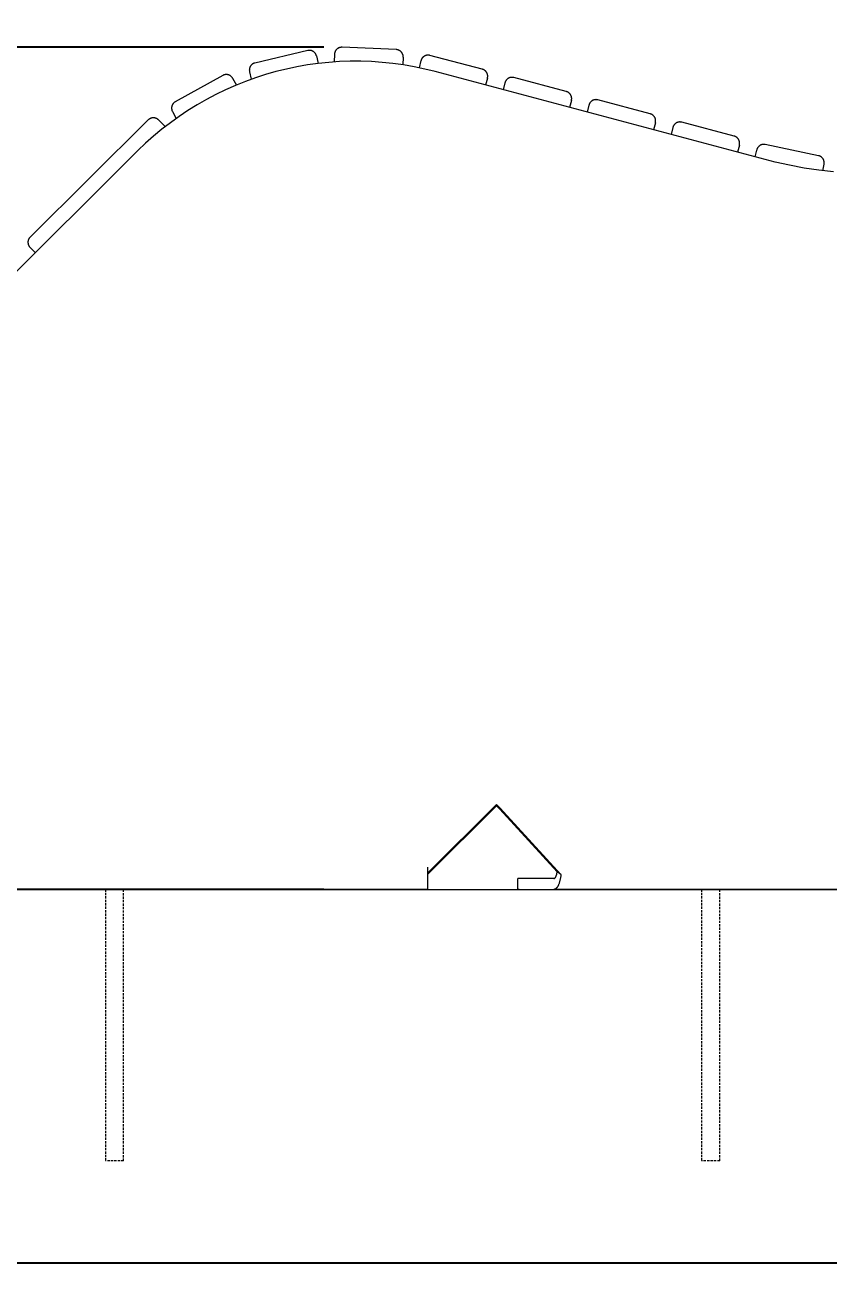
# Model space of a CAD drawing. Header units: millimetres. Extents: x 143 to 4970, y 293 to 3610.
# Drawn here: x 2020 to 2464, y 2230 to 2924 of the extents above; entities that cross this region are included whole.
import ezdxf

# ---------------------------------------------------------------- set-up
doc = ezdxf.new("R2010")
doc.units = ezdxf.units.MM
doc.linetypes.add('HIDDEN', pattern=[1.905, 1.27, -0.635])
for name, color, linetype, lineweight in [('ZANO_R', 7, 'Continuous', 0), ('ZANO_R_przerywana', 7, 'HIDDEN', 0), ('ZANO_W', 1, 'Continuous', 0)]:
    doc.layers.add(name, color=color, linetype=linetype, lineweight=lineweight)
doc.styles.get("Standard").update_dxf_attribs({"font": 'ARIALUNI.TTF'})
doc.dimstyles.new('pl i ang', dxfattribs={"dimtxt": 50, "dimasz": 50, "dimexe": 1.25, "dimexo": 0.625, "dimgap": 10, "dimtad": 1, "dimtoh": 1, "dimtxsty": 'Standard', "dimcen": 2.5, "dimclrd": 1, "dimclre": 1, "dimclrt": 1, "dimadec": 0, "dimazin": 0, "dimtfac": 1, "dimtmove": 0, "dimatfit": 3, "dimfxl": 1, "dimarcsym": 1})

# ---------------------------------------------------------------- blocks, each defined once
blk = doc.blocks.new('*D393')
at = {"layer": 'ZANO_R', "color": 1, "lineweight": -2}
for p, q in [((2184.98, 2911.68), (1731.99, 2911.68)), ((1741.99, 2871.68), (1741.99, 2486.34)), ((2184.98, 2446.34), (1731.99, 2446.34))]:
    blk.add_line(p, q, dxfattribs=at)
at = {"layer": 'ZANO_R', "color": 1}
for points in [[(1748.65, 2871.68), (1735.32, 2871.68), (1741.99, 2911.68)], [(1735.32, 2486.34), (1748.65, 2486.34), (1741.99, 2446.34)]]:
    blk.add_solid(points, dxfattribs=at)
at = {"layer": 'ZANO_R', "color": 1, "insert": (1711.55, 2679.01), "char_height": 40, "attachment_point": 5, "rotation": 90}
blk.add_mtext('465', dxfattribs=at)
blk = doc.blocks.new('*D395')
at = {"layer": 'ZANO_R', "color": 1, "lineweight": -2}
for p, q in [((1779.24, 2436.34), (1779.24, 2230)), ((3312.98, 2436.34), (3312.98, 2230)), ((1819.24, 2240), (3272.98, 2240))]:
    blk.add_line(p, q, dxfattribs=at)
at = {"layer": 'ZANO_R', "color": 1}
for points in [[(1819.24, 2246.67), (1819.24, 2233.33), (1779.24, 2240)], [(3272.98, 2233.33), (3272.98, 2246.67), (3312.98, 2240)]]:
    blk.add_solid(points, dxfattribs=at)
at = {"layer": 'ZANO_R', "color": 1, "insert": (2546.11, 2270.44), "char_height": 40, "attachment_point": 5}
blk.add_mtext('1534', dxfattribs=at)
blk = doc.blocks.new('*D403')
at = {"layer": 'ZANO_W', "color": 1, "lineweight": -2}
blk.add_line((2980.96, 2446.34), (3056.34, 2446.34), dxfattribs=at)
blk.add_arc((2515.93, 2446.34), 530.41, 4.32186, 47.50085, dxfattribs=at)
at = {"layer": 'ZANO_W', "color": 1}
for points in [[(2878.58, 2842.49), (2869.95, 2832.32), (2843.77, 2863.3)], [(3038.17, 2486.06), (3051.49, 2486.56), (3046.34, 2446.34)]]:
    blk.add_solid(points, dxfattribs=at)
at = {"layer": 'ZANO_W', "color": 1, "insert": (3020.54, 2691.49), "char_height": 40, "attachment_point": 5, "rotation": 295.91135}
blk.add_mtext('52%%d', dxfattribs=at)

msp = doc.modelspace()

# ---------------------------------------------------------------- linework, layer by layer
at = {"layer": 'ZANO_R'}
for p, q in [((2176.04, 2909.88), (2146.84, 2903)), ((2176.18, 2909.91), (2176.04, 2909.88)), ((2176.31, 2909.94), (2176.18, 2909.91)), ((2176.45, 2909.96), (2176.31, 2909.94)), ((2176.58, 2909.97), (2176.45, 2909.96)), ((2176.72, 2909.98), (2176.58, 2909.97)), ((2176.85, 2909.99), (2176.72, 2909.98)), ((2176.99, 2909.99), (2176.85, 2909.99)), ((2177.13, 2909.99), (2176.99, 2909.99)), ((2177.26, 2909.98), (2177.13, 2909.99)), ((2177.4, 2909.97), (2177.26, 2909.98)), ((2177.54, 2909.95), (2177.4, 2909.97)), ((2177.67, 2909.93), (2177.54, 2909.95)), ((2177.8, 2909.9), (2177.67, 2909.93)), ((2177.94, 2909.87), (2177.8, 2909.9)), ((2178.07, 2909.84), (2177.94, 2909.87)), ((2178.2, 2909.8), (2178.07, 2909.84)), ((2178.33, 2909.75), (2178.2, 2909.8)), ((2178.46, 2909.7), (2178.33, 2909.75)), ((2178.58, 2909.65), (2178.46, 2909.7)), ((2178.71, 2909.59), (2178.58, 2909.65)), ((2178.83, 2909.53), (2178.71, 2909.59)), ((2178.95, 2909.46), (2178.83, 2909.53)), ((2179.07, 2909.39), (2178.95, 2909.46)), ((2179.18, 2909.32), (2179.07, 2909.39)), ((2179.29, 2909.24), (2179.18, 2909.32)), ((2179.4, 2909.16), (2179.29, 2909.24)), ((2179.51, 2909.08), (2179.4, 2909.16)), ((2179.61, 2908.99), (2179.51, 2909.08)), ((2179.71, 2908.89), (2179.61, 2908.99)), ((2179.81, 2908.8), (2179.71, 2908.89)), ((2179.91, 2908.7), (2179.81, 2908.8)), ((2180, 2908.6), (2179.91, 2908.7)), ((2180.08, 2908.49), (2180, 2908.6)), ((2180.17, 2908.39), (2180.08, 2908.49)), ((2180.25, 2908.27), (2180.17, 2908.39)), ((2180.32, 2908.16), (2180.25, 2908.27)), ((2180.39, 2908.04), (2180.32, 2908.16)), ((2180.46, 2907.93), (2180.39, 2908.04)), ((2180.53, 2907.81), (2180.46, 2907.93)), ((2180.59, 2907.68), (2180.53, 2907.81)), ((2180.64, 2907.56), (2180.59, 2907.68)), ((2190.81, 2907.85), (2190.63, 2903.6)), ((2190.82, 2907.99), (2190.81, 2907.85)), ((2190.83, 2908.13), (2190.82, 2907.99)), ((2190.85, 2908.26), (2190.83, 2908.13)), ((2190.87, 2908.4), (2190.85, 2908.26)), ((2190.9, 2908.53), (2190.87, 2908.4)), ((2190.93, 2908.66), (2190.9, 2908.53)), ((2190.96, 2908.8), (2190.93, 2908.66)), ((2191, 2908.93), (2190.96, 2908.8)), ((2191.05, 2909.05), (2191, 2908.93)), ((2191.1, 2909.18), (2191.05, 2909.05)), ((2191.15, 2909.31), (2191.1, 2909.18)), ((2191.21, 2909.43), (2191.15, 2909.31)), ((2191.27, 2909.55), (2191.21, 2909.43)), ((2191.34, 2909.67), (2191.27, 2909.55)), ((2191.41, 2909.79), (2191.34, 2909.67)), ((2191.48, 2909.91), (2191.41, 2909.79)), ((2191.56, 2910.02), (2191.48, 2909.91)), ((2191.64, 2910.13), (2191.56, 2910.02)), ((2191.72, 2910.23), (2191.64, 2910.13)), ((2191.81, 2910.34), (2191.72, 2910.23)), ((2191.91, 2910.44), (2191.81, 2910.34)), ((2192, 2910.54), (2191.91, 2910.44)), ((2192.1, 2910.63), (2192, 2910.54)), ((2192.2, 2910.72), (2192.1, 2910.63)), ((2192.31, 2910.81), (2192.2, 2910.72)), ((2192.42, 2910.89), (2192.31, 2910.81)), ((2192.53, 2910.97), (2192.42, 2910.89)), ((2192.64, 2911.05), (2192.53, 2910.97)), ((2192.76, 2911.12), (2192.64, 2911.05)), ((2192.87, 2911.19), (2192.76, 2911.12)), ((2193, 2911.25), (2192.87, 2911.19)), ((2193.12, 2911.31), (2193, 2911.25)), ((2193.24, 2911.37), (2193.12, 2911.31)), ((2193.37, 2911.42), (2193.24, 2911.37)), ((2193.5, 2911.46), (2193.37, 2911.42)), ((2193.63, 2911.51), (2193.5, 2911.46)), ((2193.76, 2911.54), (2193.63, 2911.51)), ((2193.89, 2911.58), (2193.76, 2911.54)), ((2194.03, 2911.61), (2193.89, 2911.58)), ((2194.16, 2911.63), (2194.03, 2911.61)), ((2194.29, 2911.65), (2194.16, 2911.63)), ((2194.43, 2911.67), (2194.29, 2911.65)), ((2194.57, 2911.68), (2194.43, 2911.67)), ((2194.7, 2911.68), (2194.57, 2911.68)), ((2194.84, 2911.68), (2194.7, 2911.68)), ((2194.98, 2911.68), (2194.84, 2911.68)), ((2224.95, 2910.41), (2194.98, 2911.68)), ((2225.09, 2910.4), (2224.95, 2910.41)), ((2225.22, 2910.39), (2225.09, 2910.4)), ((2225.36, 2910.37), (2225.22, 2910.39)), ((2225.49, 2910.35), (2225.36, 2910.37)), ((2225.63, 2910.32), (2225.49, 2910.35)), ((2225.76, 2910.29), (2225.63, 2910.32)), ((2225.89, 2910.25), (2225.76, 2910.29)), ((2226.02, 2910.21), (2225.89, 2910.25)), ((2226.15, 2910.17), (2226.02, 2910.21)), ((2226.28, 2910.12), (2226.15, 2910.17)), ((2226.4, 2910.07), (2226.28, 2910.12)), ((2226.53, 2910.01), (2226.4, 2910.07)), ((2226.65, 2909.95), (2226.53, 2910.01)), ((2226.77, 2909.88), (2226.65, 2909.95)), ((2226.89, 2909.81), (2226.77, 2909.88)), ((2227, 2909.74), (2226.89, 2909.81)), ((2227.11, 2909.66), (2227, 2909.74)), ((2227.22, 2909.58), (2227.11, 2909.66)), ((2227.33, 2909.49), (2227.22, 2909.58)), ((2227.43, 2909.4), (2227.33, 2909.49)), ((2227.53, 2909.31), (2227.43, 2909.4)), ((2227.63, 2909.22), (2227.53, 2909.31)), ((2227.73, 2909.12), (2227.63, 2909.22)), ((2227.82, 2909.02), (2227.73, 2909.12)), ((2227.9, 2908.91), (2227.82, 2909.02)), ((2227.99, 2908.8), (2227.9, 2908.91)), ((2228.07, 2908.69), (2227.99, 2908.8)), ((2228.14, 2908.58), (2228.07, 2908.69)), ((2228.21, 2908.46), (2228.14, 2908.58)), ((2228.28, 2908.34), (2228.21, 2908.46)), ((2228.35, 2908.22), (2228.28, 2908.34)), ((2228.41, 2908.1), (2228.35, 2908.22)), ((2228.46, 2907.98), (2228.41, 2908.1)), ((2228.51, 2907.85), (2228.46, 2907.98)), ((2228.56, 2907.72), (2228.51, 2907.85)), ((2228.6, 2907.59), (2228.56, 2907.72)), ((2144.16, 2900.85), (2144.11, 2900.73)), ((2144.22, 2900.97), (2144.16, 2900.85)), ((2144.29, 2901.09), (2144.22, 2900.97)), ((2144.36, 2901.21), (2144.29, 2901.09)), ((2144.43, 2901.32), (2144.36, 2901.21)), ((2144.51, 2901.44), (2144.43, 2901.32)), ((2144.59, 2901.55), (2144.51, 2901.44)), ((2144.68, 2901.65), (2144.59, 2901.55)), ((2144.77, 2901.76), (2144.68, 2901.65)), ((2144.86, 2901.86), (2144.77, 2901.76)), ((2144.96, 2901.95), (2144.86, 2901.86)), ((2145.05, 2902.05), (2144.96, 2901.95)), ((2145.16, 2902.14), (2145.05, 2902.05)), ((2145.26, 2902.23), (2145.16, 2902.14)), ((2145.37, 2902.31), (2145.26, 2902.23)), ((2145.48, 2902.39), (2145.37, 2902.31)), ((2145.59, 2902.47), (2145.48, 2902.39)), ((2145.71, 2902.54), (2145.59, 2902.47)), ((2145.83, 2902.61), (2145.71, 2902.54)), ((2145.95, 2902.67), (2145.83, 2902.61)), ((2146.07, 2902.73), (2145.95, 2902.67)), ((2146.2, 2902.79), (2146.07, 2902.73)), ((2146.32, 2902.84), (2146.2, 2902.79)), ((2146.45, 2902.88), (2146.32, 2902.84)), ((2146.58, 2902.93), (2146.45, 2902.88)), ((2146.71, 2902.96), (2146.58, 2902.93)), ((2146.84, 2903), (2146.71, 2902.96)), ((2170.03, 2900.92), (2164.23, 2899.7)), ((2175.87, 2901.94), (2170.03, 2900.92)), ((2181.74, 2902.76), (2175.87, 2901.94)), ((2180.69, 2907.43), (2180.64, 2907.56)), ((2180.74, 2907.3), (2180.69, 2907.43)), ((2180.78, 2907.17), (2180.74, 2907.3)), ((2180.82, 2907.04), (2180.78, 2907.17)), ((2180.85, 2906.91), (2180.82, 2907.04)), ((2180.85, 2906.91), (2181.83, 2902.77)), ((2187.63, 2903.38), (2181.74, 2902.76)), ((2193.55, 2903.79), (2187.63, 2903.38)), ((2199.47, 2903.99), (2193.55, 2903.79)), ((2205.4, 2903.99), (2199.47, 2903.99)), ((2211.32, 2903.78), (2205.4, 2903.99)), ((2217.24, 2903.37), (2211.32, 2903.78)), ((2223.13, 2902.75), (2217.24, 2903.37)), ((2229, 2901.93), (2223.13, 2902.75)), ((2228.64, 2907.46), (2228.6, 2907.59)), ((2228.78, 2906.24), (2228.6, 2901.99)), ((2228.67, 2907.33), (2228.64, 2907.46)), ((2228.7, 2907.19), (2228.67, 2907.33)), ((2228.73, 2907.06), (2228.7, 2907.19)), ((2228.75, 2906.92), (2228.73, 2907.06)), ((2228.76, 2906.79), (2228.75, 2906.92)), ((2228.77, 2906.65), (2228.76, 2906.79)), ((2228.78, 2906.52), (2228.77, 2906.65)), ((2228.78, 2906.38), (2228.78, 2906.52)), ((2228.78, 2906.24), (2228.78, 2906.38)), ((2234.84, 2900.91), (2229, 2901.93)), ((2240.64, 2899.68), (2234.84, 2900.91)), ((2238.6, 2904.36), (2237.55, 2900.36)), ((2238.63, 2904.49), (2238.6, 2904.36)), ((2238.68, 2904.62), (2238.63, 2904.49)), ((2238.72, 2904.75), (2238.68, 2904.62)), ((2238.77, 2904.88), (2238.72, 2904.75)), ((2238.83, 2905), (2238.77, 2904.88)), ((2238.89, 2905.13), (2238.83, 2905)), ((2238.95, 2905.25), (2238.89, 2905.13)), ((2239.02, 2905.37), (2238.95, 2905.25)), ((2239.09, 2905.48), (2239.02, 2905.37)), ((2239.16, 2905.6), (2239.09, 2905.48)), ((2239.24, 2905.71), (2239.16, 2905.6)), ((2239.32, 2905.82), (2239.24, 2905.71)), ((2239.41, 2905.93), (2239.32, 2905.82)), ((2239.5, 2906.03), (2239.41, 2905.93)), ((2239.59, 2906.13), (2239.5, 2906.03)), ((2239.69, 2906.22), (2239.59, 2906.13)), ((2239.79, 2906.32), (2239.69, 2906.22)), ((2239.89, 2906.41), (2239.79, 2906.32)), ((2240, 2906.49), (2239.89, 2906.41)), ((2240.11, 2906.58), (2240, 2906.49)), ((2240.22, 2906.65), (2240.11, 2906.58)), ((2240.33, 2906.73), (2240.22, 2906.65)), ((2240.45, 2906.8), (2240.33, 2906.73)), ((2240.57, 2906.87), (2240.45, 2906.8)), ((2240.69, 2906.93), (2240.57, 2906.87)), ((2240.81, 2906.99), (2240.69, 2906.93)), ((2240.94, 2907.04), (2240.81, 2906.99)), ((2241.07, 2907.09), (2240.94, 2907.04)), ((2241.19, 2907.14), (2241.07, 2907.09)), ((2241.32, 2907.18), (2241.19, 2907.14)), ((2241.46, 2907.22), (2241.32, 2907.18)), ((2241.59, 2907.25), (2241.46, 2907.22)), ((2241.72, 2907.28), (2241.59, 2907.25)), ((2241.86, 2907.3), (2241.72, 2907.28)), ((2241.99, 2907.32), (2241.86, 2907.3)), ((2242.13, 2907.33), (2241.99, 2907.32)), ((2242.26, 2907.34), (2242.13, 2907.33)), ((2242.4, 2907.35), (2242.26, 2907.34)), ((2242.54, 2907.34), (2242.4, 2907.35)), ((2242.67, 2907.34), (2242.54, 2907.34)), ((2242.81, 2907.33), (2242.67, 2907.34)), ((2242.95, 2907.32), (2242.81, 2907.33)), ((2243.08, 2907.3), (2242.95, 2907.32)), ((2243.22, 2907.27), (2243.08, 2907.3)), ((2243.35, 2907.25), (2243.22, 2907.27)), ((2243.48, 2907.21), (2243.35, 2907.25)), ((2272.5, 2899.59), (2243.48, 2907.21)), ((2129.1, 2896.14), (2102.87, 2881.59)), ((2129.22, 2896.2), (2129.1, 2896.14)), ((2129.35, 2896.26), (2129.22, 2896.2)), ((2129.47, 2896.32), (2129.35, 2896.26)), ((2129.6, 2896.37), (2129.47, 2896.32)), ((2129.73, 2896.42), (2129.6, 2896.37)), ((2129.86, 2896.46), (2129.73, 2896.42)), ((2129.99, 2896.5), (2129.86, 2896.46)), ((2130.12, 2896.53), (2129.99, 2896.5)), ((2130.25, 2896.56), (2130.12, 2896.53)), ((2130.39, 2896.59), (2130.25, 2896.56)), ((2130.52, 2896.61), (2130.39, 2896.59)), ((2130.66, 2896.62), (2130.52, 2896.61)), ((2130.79, 2896.63), (2130.66, 2896.62)), ((2130.93, 2896.64), (2130.79, 2896.63)), ((2131.07, 2896.64), (2130.93, 2896.64)), ((2131.2, 2896.64), (2131.07, 2896.64)), ((2131.34, 2896.63), (2131.2, 2896.64)), ((2131.48, 2896.62), (2131.34, 2896.63)), ((2131.61, 2896.6), (2131.48, 2896.62)), ((2131.75, 2896.58), (2131.61, 2896.6)), ((2131.88, 2896.55), (2131.75, 2896.58)), ((2132.01, 2896.52), (2131.88, 2896.55)), ((2132.15, 2896.49), (2132.01, 2896.52)), ((2132.28, 2896.45), (2132.15, 2896.49)), ((2132.41, 2896.4), (2132.28, 2896.45)), ((2132.53, 2896.35), (2132.41, 2896.4)), ((2132.66, 2896.3), (2132.53, 2896.35)), ((2132.78, 2896.24), (2132.66, 2896.3)), ((2132.9, 2896.18), (2132.78, 2896.24)), ((2133.02, 2896.12), (2132.9, 2896.18)), ((2133.14, 2896.05), (2133.02, 2896.12)), ((2133.26, 2895.97), (2133.14, 2896.05)), ((2133.37, 2895.9), (2133.26, 2895.97)), ((2133.48, 2895.82), (2133.37, 2895.9)), ((2133.59, 2895.73), (2133.48, 2895.82)), ((2133.69, 2895.64), (2133.59, 2895.73)), ((2133.79, 2895.55), (2133.69, 2895.64)), ((2133.89, 2895.45), (2133.79, 2895.55)), ((2133.98, 2895.36), (2133.89, 2895.45)), ((2134.07, 2895.25), (2133.98, 2895.36)), ((2134.16, 2895.15), (2134.07, 2895.25)), ((2134.25, 2895.04), (2134.16, 2895.15)), ((2134.33, 2894.93), (2134.25, 2895.04)), ((2134.4, 2894.82), (2134.33, 2894.93)), ((2134.47, 2894.7), (2134.4, 2894.82)), ((2134.54, 2894.58), (2134.47, 2894.7)), ((2134.54, 2894.58), (2136.61, 2890.86)), ((2147.13, 2894.83), (2141.56, 2892.82)), ((2143.77, 2899.27), (2143.76, 2899.14)), ((2143.76, 2899.14), (2143.76, 2899)), ((2143.76, 2899), (2143.77, 2898.86)), ((2143.79, 2899.54), (2143.77, 2899.41)), ((2143.77, 2899.41), (2143.77, 2899.27)), ((2143.77, 2898.86), (2143.78, 2898.73)), ((2143.78, 2898.73), (2143.8, 2898.59)), ((2143.8, 2899.68), (2143.79, 2899.54)), ((2143.83, 2899.81), (2143.8, 2899.68)), ((2143.8, 2898.59), (2143.82, 2898.46)), ((2143.82, 2898.46), (2143.84, 2898.32)), ((2143.85, 2899.95), (2143.83, 2899.81)), ((2143.84, 2898.32), (2143.87, 2898.19)), ((2143.88, 2900.08), (2143.85, 2899.95)), ((2143.87, 2898.19), (2144.85, 2894.04)), ((2143.92, 2900.21), (2143.88, 2900.08)), ((2143.96, 2900.34), (2143.92, 2900.21)), ((2144, 2900.47), (2143.96, 2900.34)), ((2144.05, 2900.6), (2144, 2900.47)), ((2144.11, 2900.73), (2144.05, 2900.6)), ((2152.77, 2896.65), (2147.13, 2894.83)), ((2158.48, 2898.28), (2152.77, 2896.65)), ((2164.23, 2899.7), (2158.48, 2898.28)), ((2246.39, 2898.25), (2240.64, 2899.68)), ((2434.23, 2848.3), (2246.39, 2898.25)), ((2272.63, 2899.55), (2272.5, 2899.59)), ((2272.76, 2899.51), (2272.63, 2899.55)), ((2272.89, 2899.47), (2272.76, 2899.51)), ((2273.02, 2899.42), (2272.89, 2899.47)), ((2273.14, 2899.36), (2273.02, 2899.42)), ((2273.26, 2899.3), (2273.14, 2899.36)), ((2273.38, 2899.24), (2273.26, 2899.3)), ((2273.5, 2899.17), (2273.38, 2899.24)), ((2273.62, 2899.1), (2273.5, 2899.17)), ((2273.73, 2899.03), (2273.62, 2899.1)), ((2273.85, 2898.95), (2273.73, 2899.03)), ((2273.95, 2898.86), (2273.85, 2898.95)), ((2274.06, 2898.78), (2273.95, 2898.86)), ((2274.16, 2898.69), (2274.06, 2898.78)), ((2274.26, 2898.59), (2274.16, 2898.69)), ((2274.36, 2898.5), (2274.26, 2898.59)), ((2275.35, 2894.7), (2274.33, 2890.82)), ((2274.45, 2898.4), (2274.36, 2898.5)), ((2274.54, 2898.3), (2274.45, 2898.4)), ((2274.63, 2898.19), (2274.54, 2898.3)), ((2274.71, 2898.08), (2274.63, 2898.19)), ((2274.79, 2897.97), (2274.71, 2898.08)), ((2274.86, 2897.85), (2274.79, 2897.97)), ((2274.94, 2897.74), (2274.86, 2897.85)), ((2275, 2897.62), (2274.94, 2897.74)), ((2275.07, 2897.5), (2275, 2897.62)), ((2275.12, 2897.37), (2275.07, 2897.5)), ((2275.18, 2897.25), (2275.12, 2897.37)), ((2275.23, 2897.12), (2275.18, 2897.25)), ((2275.27, 2896.99), (2275.23, 2897.12)), ((2275.31, 2896.86), (2275.27, 2896.99)), ((2275.35, 2896.73), (2275.31, 2896.86)), ((2275.38, 2896.6), (2275.35, 2896.73)), ((2275.35, 2894.7), (2275.38, 2894.84)), ((2275.41, 2896.46), (2275.38, 2896.6)), ((2275.38, 2894.84), (2275.41, 2894.97)), ((2275.43, 2896.33), (2275.41, 2896.46)), ((2275.41, 2894.97), (2275.43, 2895.11)), ((2275.45, 2896.19), (2275.43, 2896.33)), ((2275.43, 2895.11), (2275.45, 2895.24)), ((2275.47, 2896.06), (2275.45, 2896.19)), ((2275.45, 2895.24), (2275.47, 2895.38)), ((2275.48, 2895.92), (2275.47, 2896.06)), ((2275.47, 2895.38), (2275.48, 2895.51)), ((2275.48, 2895.79), (2275.48, 2895.92)), ((2275.48, 2895.65), (2275.48, 2895.79)), ((2275.48, 2895.51), (2275.48, 2895.65)), ((2286.01, 2893.89), (2285.92, 2893.79)), ((2286.11, 2893.98), (2286.01, 2893.89)), ((2286.21, 2894.07), (2286.11, 2893.98)), ((2286.31, 2894.16), (2286.21, 2894.07)), ((2286.42, 2894.25), (2286.31, 2894.16)), ((2286.53, 2894.33), (2286.42, 2894.25)), ((2286.64, 2894.41), (2286.53, 2894.33)), ((2286.75, 2894.48), (2286.64, 2894.41)), ((2286.87, 2894.56), (2286.75, 2894.48)), ((2286.99, 2894.62), (2286.87, 2894.56)), ((2287.11, 2894.68), (2286.99, 2894.62)), ((2287.23, 2894.74), (2287.11, 2894.68)), ((2287.36, 2894.8), (2287.23, 2894.74)), ((2287.49, 2894.85), (2287.36, 2894.8)), ((2287.62, 2894.89), (2287.49, 2894.85)), ((2287.75, 2894.93), (2287.62, 2894.89)), ((2287.88, 2894.97), (2287.75, 2894.93)), ((2288.01, 2895), (2287.88, 2894.97)), ((2288.14, 2895.03), (2288.01, 2895)), ((2288.28, 2895.05), (2288.14, 2895.03)), ((2288.41, 2895.07), (2288.28, 2895.05)), ((2288.55, 2895.08), (2288.41, 2895.07)), ((2288.69, 2895.09), (2288.55, 2895.08)), ((2288.82, 2895.09), (2288.69, 2895.09)), ((2288.96, 2895.09), (2288.82, 2895.09)), ((2289.1, 2895.09), (2288.96, 2895.09)), ((2289.23, 2895.08), (2289.1, 2895.09)), ((2289.37, 2895.06), (2289.23, 2895.08)), ((2289.5, 2895.05), (2289.37, 2895.06)), ((2289.64, 2895.02), (2289.5, 2895.05)), ((2289.77, 2894.99), (2289.64, 2895.02)), ((2289.9, 2894.96), (2289.77, 2894.99)), ((2318.9, 2887.25), (2289.9, 2894.96)), ((2130.64, 2888.22), (2125.3, 2885.64)), ((2136.06, 2890.61), (2130.64, 2888.22)), ((2141.56, 2892.82), (2136.06, 2890.61)), ((2285.01, 2892.12), (2283.98, 2888.26)), ((2285.05, 2892.25), (2285.01, 2892.12)), ((2285.09, 2892.38), (2285.05, 2892.25)), ((2285.14, 2892.51), (2285.09, 2892.38)), ((2285.19, 2892.64), (2285.14, 2892.51)), ((2285.24, 2892.76), (2285.19, 2892.64)), ((2285.3, 2892.89), (2285.24, 2892.76)), ((2285.36, 2893.01), (2285.3, 2892.89)), ((2285.43, 2893.13), (2285.36, 2893.01)), ((2285.5, 2893.24), (2285.43, 2893.13)), ((2285.58, 2893.36), (2285.5, 2893.24)), ((2285.66, 2893.47), (2285.58, 2893.36)), ((2285.74, 2893.58), (2285.66, 2893.47)), ((2285.83, 2893.68), (2285.74, 2893.58)), ((2285.92, 2893.79), (2285.83, 2893.68)), ((2319.03, 2887.21), (2318.9, 2887.25)), ((2319.16, 2887.17), (2319.03, 2887.21)), ((2319.29, 2887.12), (2319.16, 2887.17)), ((2319.41, 2887.07), (2319.29, 2887.12)), ((2319.54, 2887.02), (2319.41, 2887.07)), ((2319.66, 2886.96), (2319.54, 2887.02)), ((2319.78, 2886.9), (2319.66, 2886.96)), ((2319.9, 2886.83), (2319.78, 2886.9)), ((2101.27, 2879.95), (2101.21, 2879.83)), ((2101.33, 2880.07), (2101.27, 2879.95)), ((2101.4, 2880.19), (2101.33, 2880.07)), ((2101.48, 2880.31), (2101.4, 2880.19)), ((2101.55, 2880.42), (2101.48, 2880.31)), ((2101.64, 2880.53), (2101.55, 2880.42)), ((2101.72, 2880.63), (2101.64, 2880.53)), ((2101.81, 2880.74), (2101.72, 2880.63)), ((2101.9, 2880.84), (2101.81, 2880.74)), ((2102, 2880.94), (2101.9, 2880.84)), ((2102.1, 2881.03), (2102, 2880.94)), ((2102.2, 2881.12), (2102.1, 2881.03)), ((2102.3, 2881.21), (2102.2, 2881.12)), ((2102.41, 2881.29), (2102.3, 2881.21)), ((2102.52, 2881.37), (2102.41, 2881.29)), ((2102.63, 2881.45), (2102.52, 2881.37)), ((2102.75, 2881.52), (2102.63, 2881.45)), ((2102.87, 2881.59), (2102.75, 2881.52)), ((2114.91, 2879.92), (2109.88, 2876.8)), ((2120.06, 2882.87), (2114.91, 2879.92)), ((2125.3, 2885.64), (2120.06, 2882.87)), ((2320.02, 2886.76), (2319.9, 2886.83)), ((2320.13, 2886.68), (2320.02, 2886.76)), ((2320.24, 2886.6), (2320.13, 2886.68)), ((2320.35, 2886.52), (2320.24, 2886.6)), ((2320.46, 2886.43), (2320.35, 2886.52)), ((2320.56, 2886.34), (2320.46, 2886.43)), ((2320.66, 2886.25), (2320.56, 2886.34)), ((2320.76, 2886.15), (2320.66, 2886.25)), ((2321.73, 2882.36), (2320.71, 2878.49)), ((2320.85, 2886.05), (2320.76, 2886.15)), ((2320.94, 2885.95), (2320.85, 2886.05)), ((2321.02, 2885.84), (2320.94, 2885.95)), ((2321.11, 2885.73), (2321.02, 2885.84)), ((2321.18, 2885.62), (2321.11, 2885.73)), ((2321.26, 2885.51), (2321.18, 2885.62)), ((2321.33, 2885.39), (2321.26, 2885.51)), ((2321.4, 2885.27), (2321.33, 2885.39)), ((2321.46, 2885.15), (2321.4, 2885.27)), ((2321.52, 2885.03), (2321.46, 2885.15)), ((2321.57, 2884.9), (2321.52, 2885.03)), ((2321.62, 2884.77), (2321.57, 2884.9)), ((2321.66, 2884.64), (2321.62, 2884.77)), ((2321.71, 2884.51), (2321.66, 2884.64)), ((2321.74, 2884.38), (2321.71, 2884.51)), ((2321.73, 2882.36), (2321.77, 2882.49)), ((2321.77, 2884.25), (2321.74, 2884.38)), ((2321.8, 2884.12), (2321.77, 2884.25)), ((2321.77, 2882.49), (2321.8, 2882.62)), ((2321.82, 2883.98), (2321.8, 2884.12)), ((2321.8, 2882.62), (2321.82, 2882.76)), ((2321.84, 2883.85), (2321.82, 2883.98)), ((2321.82, 2882.76), (2321.84, 2882.89)), ((2321.86, 2883.71), (2321.84, 2883.85)), ((2321.84, 2882.89), (2321.85, 2883.03)), ((2321.85, 2883.03), (2321.86, 2883.16)), ((2321.86, 2883.57), (2321.86, 2883.71)), ((2321.87, 2883.44), (2321.86, 2883.57)), ((2321.86, 2883.16), (2321.87, 2883.3)), ((2321.87, 2883.3), (2321.87, 2883.44)), ((2331.44, 2879.92), (2331.4, 2879.79)), ((2331.48, 2880.05), (2331.44, 2879.92)), ((2331.52, 2880.18), (2331.48, 2880.05)), ((2331.57, 2880.3), (2331.52, 2880.18)), ((2331.63, 2880.43), (2331.57, 2880.3)), ((2331.69, 2880.55), (2331.63, 2880.43)), ((2331.75, 2880.67), (2331.69, 2880.55)), ((2331.82, 2880.79), (2331.75, 2880.67)), ((2331.89, 2880.91), (2331.82, 2880.79)), ((2331.97, 2881.02), (2331.89, 2880.91)), ((2332.05, 2881.13), (2331.97, 2881.02)), ((2332.13, 2881.24), (2332.05, 2881.13)), ((2332.21, 2881.35), (2332.13, 2881.24)), ((2332.3, 2881.45), (2332.21, 2881.35)), ((2332.4, 2881.55), (2332.3, 2881.45)), ((2332.5, 2881.64), (2332.4, 2881.55)), ((2332.6, 2881.74), (2332.5, 2881.64)), ((2332.7, 2881.83), (2332.6, 2881.74)), ((2332.81, 2881.91), (2332.7, 2881.83)), ((2332.91, 2881.99), (2332.81, 2881.91)), ((2333.03, 2882.07), (2332.91, 2881.99)), ((2333.14, 2882.15), (2333.03, 2882.07)), ((2333.26, 2882.22), (2333.14, 2882.15)), ((2333.38, 2882.28), (2333.26, 2882.22)), ((2333.5, 2882.35), (2333.38, 2882.28)), ((2333.62, 2882.41), (2333.5, 2882.35)), ((2333.75, 2882.46), (2333.62, 2882.41)), ((2333.87, 2882.51), (2333.75, 2882.46)), ((2334, 2882.55), (2333.87, 2882.51)), ((2334.13, 2882.59), (2334, 2882.55)), ((2334.27, 2882.63), (2334.13, 2882.59)), ((2334.4, 2882.66), (2334.27, 2882.63)), ((2334.53, 2882.69), (2334.4, 2882.66)), ((2334.67, 2882.71), (2334.53, 2882.69)), ((2334.8, 2882.73), (2334.67, 2882.71)), ((2334.94, 2882.74), (2334.8, 2882.73)), ((2335.07, 2882.75), (2334.94, 2882.74)), ((2335.21, 2882.76), (2335.07, 2882.75)), ((2335.35, 2882.76), (2335.21, 2882.76)), ((2335.48, 2882.75), (2335.35, 2882.76)), ((2335.62, 2882.74), (2335.48, 2882.75)), ((2335.76, 2882.73), (2335.62, 2882.74)), ((2335.89, 2882.71), (2335.76, 2882.73)), ((2336.03, 2882.68), (2335.89, 2882.71)), ((2336.16, 2882.66), (2336.03, 2882.68)), ((2336.29, 2882.62), (2336.16, 2882.66)), ((2365.28, 2874.91), (2336.29, 2882.62)), ((2104.95, 2873.51), (2100.14, 2870.04)), ((2100.82, 2878.39), (2100.81, 2878.25)), ((2100.81, 2878.25), (2100.81, 2878.12)), ((2100.81, 2878.12), (2100.81, 2877.98)), ((2100.81, 2877.98), (2100.82, 2877.84)), ((2100.83, 2878.52), (2100.82, 2878.39)), ((2100.82, 2877.84), (2100.83, 2877.71)), ((2100.85, 2878.66), (2100.83, 2878.52)), ((2100.83, 2877.71), (2100.84, 2877.57)), ((2100.84, 2877.57), (2100.86, 2877.44)), ((2100.87, 2878.79), (2100.85, 2878.66)), ((2100.86, 2877.44), (2100.89, 2877.3)), ((2100.9, 2878.93), (2100.87, 2878.79)), ((2100.89, 2877.3), (2100.92, 2877.17)), ((2100.93, 2879.06), (2100.9, 2878.93)), ((2100.92, 2877.17), (2100.95, 2877.04)), ((2100.96, 2879.19), (2100.93, 2879.06)), ((2100.95, 2877.04), (2100.99, 2876.9)), ((2101, 2879.32), (2100.96, 2879.19)), ((2100.99, 2876.9), (2101.03, 2876.77)), ((2101.05, 2879.45), (2101, 2879.32)), ((2101.03, 2876.77), (2101.08, 2876.65)), ((2101.1, 2879.58), (2101.05, 2879.45)), ((2101.08, 2876.65), (2101.13, 2876.52)), ((2101.15, 2879.71), (2101.1, 2879.58)), ((2101.13, 2876.52), (2101.19, 2876.4)), ((2101.21, 2879.83), (2101.15, 2879.71)), ((2101.19, 2876.4), (2101.25, 2876.27)), ((2101.25, 2876.27), (2101.31, 2876.15)), ((2101.31, 2876.15), (2103.38, 2872.43)), ((2109.88, 2876.8), (2104.95, 2873.51)), ((2331.4, 2879.79), (2330.37, 2875.92)), ((2365.42, 2874.88), (2365.28, 2874.91)), ((2365.55, 2874.83), (2365.42, 2874.88)), ((2365.67, 2874.79), (2365.55, 2874.83)), ((2365.8, 2874.74), (2365.67, 2874.79)), ((2365.93, 2874.68), (2365.8, 2874.74)), ((2366.05, 2874.62), (2365.93, 2874.68)), ((2366.17, 2874.56), (2366.05, 2874.62)), ((2366.29, 2874.49), (2366.17, 2874.56)), ((2366.41, 2874.42), (2366.29, 2874.49)), ((2366.52, 2874.35), (2366.41, 2874.42)), ((2366.63, 2874.27), (2366.52, 2874.35)), ((2366.74, 2874.18), (2366.63, 2874.27)), ((2366.84, 2874.1), (2366.74, 2874.18)), ((2366.95, 2874.01), (2366.84, 2874.1)), ((2367.05, 2873.91), (2366.95, 2874.01)), ((2367.14, 2873.82), (2367.05, 2873.91)), ((2367.24, 2873.72), (2367.14, 2873.82)), ((2367.33, 2873.61), (2367.24, 2873.72)), ((2367.41, 2873.51), (2367.33, 2873.61)), ((2367.49, 2873.4), (2367.41, 2873.51)), ((2367.57, 2873.29), (2367.49, 2873.4)), ((2367.65, 2873.17), (2367.57, 2873.29)), ((2367.72, 2873.05), (2367.65, 2873.17)), ((2367.78, 2872.93), (2367.72, 2873.05)), ((2087.93, 2871.56), (2022.63, 2806.75)), ((2088.03, 2871.65), (2087.93, 2871.56)), ((2088.13, 2871.74), (2088.03, 2871.65)), ((2088.23, 2871.83), (2088.13, 2871.74)), ((2088.34, 2871.91), (2088.23, 2871.83)), ((2088.45, 2871.99), (2088.34, 2871.91)), ((2088.57, 2872.07), (2088.45, 2871.99)), ((2088.68, 2872.14), (2088.57, 2872.07)), ((2088.8, 2872.21), (2088.68, 2872.14)), ((2088.92, 2872.27), (2088.8, 2872.21)), ((2089.04, 2872.33), (2088.92, 2872.27)), ((2089.17, 2872.39), (2089.04, 2872.33)), ((2089.29, 2872.44), (2089.17, 2872.39)), ((2089.42, 2872.49), (2089.29, 2872.44)), ((2089.55, 2872.53), (2089.42, 2872.49)), ((2089.68, 2872.57), (2089.55, 2872.53)), ((2089.81, 2872.61), (2089.68, 2872.57)), ((2089.95, 2872.64), (2089.81, 2872.61)), ((2090.08, 2872.66), (2089.95, 2872.64)), ((2090.22, 2872.68), (2090.08, 2872.66)), ((2090.35, 2872.7), (2090.22, 2872.68)), ((2090.49, 2872.71), (2090.35, 2872.7)), ((2090.62, 2872.71), (2090.49, 2872.71)), ((2090.76, 2872.72), (2090.62, 2872.71)), ((2090.9, 2872.71), (2090.76, 2872.72)), ((2095.45, 2866.41), (2090.89, 2862.62)), ((2091.03, 2872.71), (2090.9, 2872.71)), ((2091.17, 2872.69), (2091.03, 2872.71)), ((2091.31, 2872.68), (2091.17, 2872.69)), ((2091.44, 2872.66), (2091.31, 2872.68)), ((2091.57, 2872.63), (2091.44, 2872.66)), ((2091.71, 2872.6), (2091.57, 2872.63)), ((2091.84, 2872.56), (2091.71, 2872.6)), ((2091.97, 2872.52), (2091.84, 2872.56)), ((2092.1, 2872.48), (2091.97, 2872.52)), ((2092.23, 2872.43), (2092.1, 2872.48)), ((2092.35, 2872.38), (2092.23, 2872.43)), ((2092.48, 2872.32), (2092.35, 2872.38)), ((2092.6, 2872.26), (2092.48, 2872.32)), ((2092.72, 2872.2), (2092.6, 2872.26)), ((2092.84, 2872.13), (2092.72, 2872.2)), ((2092.95, 2872.05), (2092.84, 2872.13)), ((2093.07, 2871.98), (2092.95, 2872.05)), ((2093.18, 2871.89), (2093.07, 2871.98)), ((2093.28, 2871.81), (2093.18, 2871.89)), ((2093.39, 2871.72), (2093.28, 2871.81)), ((2093.49, 2871.63), (2093.39, 2871.72)), ((2093.59, 2871.53), (2093.49, 2871.63)), ((2097.24, 2867.85), (2093.59, 2871.53)), ((2100.14, 2870.04), (2095.45, 2866.41)), ((2368.12, 2870.02), (2367.09, 2866.15)), ((2367.85, 2872.81), (2367.78, 2872.93)), ((2367.9, 2872.69), (2367.85, 2872.81)), ((2367.96, 2872.56), (2367.9, 2872.69)), ((2368.01, 2872.44), (2367.96, 2872.56)), ((2368.05, 2872.31), (2368.01, 2872.44)), ((2368.09, 2872.18), (2368.05, 2872.31)), ((2368.13, 2872.05), (2368.09, 2872.18)), ((2368.12, 2870.02), (2368.15, 2870.15)), ((2368.16, 2871.91), (2368.13, 2872.05)), ((2368.15, 2870.15), (2368.18, 2870.29)), ((2368.19, 2871.78), (2368.16, 2871.91)), ((2368.18, 2870.29), (2368.21, 2870.42)), ((2368.21, 2871.64), (2368.19, 2871.78)), ((2368.23, 2871.51), (2368.21, 2871.64)), ((2368.21, 2870.42), (2368.23, 2870.56)), ((2368.24, 2871.37), (2368.23, 2871.51)), ((2368.23, 2870.56), (2368.24, 2870.69)), ((2368.25, 2871.24), (2368.24, 2871.37)), ((2368.24, 2870.69), (2368.25, 2870.83)), ((2368.26, 2871.1), (2368.25, 2871.24)), ((2368.25, 2870.83), (2368.26, 2870.96)), ((2368.26, 2870.96), (2368.26, 2871.1)), ((2377.79, 2867.45), (2376.76, 2863.58)), ((2377.82, 2867.58), (2377.79, 2867.45)), ((2377.87, 2867.71), (2377.82, 2867.58)), ((2377.91, 2867.84), (2377.87, 2867.71)), ((2377.96, 2867.97), (2377.91, 2867.84)), ((2378.02, 2868.09), (2377.96, 2867.97)), ((2378.08, 2868.21), (2378.02, 2868.09)), ((2378.14, 2868.34), (2378.08, 2868.21)), ((2378.21, 2868.45), (2378.14, 2868.34)), ((2378.28, 2868.57), (2378.21, 2868.45)), ((2378.35, 2868.68), (2378.28, 2868.57)), ((2378.43, 2868.8), (2378.35, 2868.68)), ((2378.52, 2868.9), (2378.43, 2868.8)), ((2378.6, 2869.01), (2378.52, 2868.9)), ((2378.69, 2869.11), (2378.6, 2869.01)), ((2378.79, 2869.21), (2378.69, 2869.11)), ((2378.88, 2869.31), (2378.79, 2869.21)), ((2378.98, 2869.4), (2378.88, 2869.31)), ((2379.09, 2869.49), (2378.98, 2869.4)), ((2379.19, 2869.58), (2379.09, 2869.49)), ((2379.3, 2869.66), (2379.19, 2869.58)), ((2379.41, 2869.74), (2379.3, 2869.66)), ((2379.53, 2869.81), (2379.41, 2869.74)), ((2379.65, 2869.88), (2379.53, 2869.81)), ((2379.76, 2869.95), (2379.65, 2869.88)), ((2379.89, 2870.01), (2379.76, 2869.95)), ((2380.01, 2870.07), (2379.89, 2870.01)), ((2380.13, 2870.12), (2380.01, 2870.07)), ((2380.26, 2870.17), (2380.13, 2870.12)), ((2380.39, 2870.22), (2380.26, 2870.17)), ((2380.52, 2870.26), (2380.39, 2870.22)), ((2380.65, 2870.29), (2380.52, 2870.26)), ((2380.79, 2870.33), (2380.65, 2870.29)), ((2380.92, 2870.35), (2380.79, 2870.33)), ((2381.05, 2870.38), (2380.92, 2870.35)), ((2381.19, 2870.39), (2381.05, 2870.38)), ((2381.33, 2870.41), (2381.19, 2870.39)), ((2381.46, 2870.42), (2381.33, 2870.41)), ((2381.6, 2870.42), (2381.46, 2870.42)), ((2381.74, 2870.42), (2381.6, 2870.42)), ((2381.87, 2870.41), (2381.74, 2870.42)), ((2382.01, 2870.41), (2381.87, 2870.41)), ((2382.14, 2870.39), (2382.01, 2870.41)), ((2382.28, 2870.37), (2382.14, 2870.39)), ((2382.41, 2870.35), (2382.28, 2870.37)), ((2382.55, 2870.32), (2382.41, 2870.35)), ((2382.68, 2870.29), (2382.55, 2870.32)), ((2411.67, 2862.58), (2382.68, 2870.29)), ((2090.89, 2862.62), (2086.47, 2858.68)), ((2411.8, 2862.54), (2411.67, 2862.58)), ((2411.93, 2862.5), (2411.8, 2862.54)), ((2412.06, 2862.45), (2411.93, 2862.5)), ((2412.19, 2862.4), (2412.06, 2862.45)), ((2412.31, 2862.35), (2412.19, 2862.4)), ((2412.44, 2862.29), (2412.31, 2862.35)), ((2412.56, 2862.22), (2412.44, 2862.29)), ((2412.68, 2862.16), (2412.56, 2862.22)), ((2412.79, 2862.08), (2412.68, 2862.16)), ((2412.91, 2862.01), (2412.79, 2862.08)), ((2413.02, 2861.93), (2412.91, 2862.01)), ((2413.13, 2861.85), (2413.02, 2861.93)), ((2413.23, 2861.76), (2413.13, 2861.85)), ((2413.33, 2861.67), (2413.23, 2861.76)), ((2413.43, 2861.58), (2413.33, 2861.67)), ((2413.53, 2861.48), (2413.43, 2861.58)), ((2413.62, 2861.38), (2413.53, 2861.48)), ((2413.71, 2861.28), (2413.62, 2861.38)), ((2413.8, 2861.17), (2413.71, 2861.28)), ((2413.88, 2861.06), (2413.8, 2861.17)), ((2413.96, 2860.95), (2413.88, 2861.06)), ((2414.03, 2860.83), (2413.96, 2860.95)), ((2414.1, 2860.72), (2414.03, 2860.83)), ((2414.17, 2860.6), (2414.1, 2860.72)), ((2414.23, 2860.48), (2414.17, 2860.6)), ((2414.29, 2860.35), (2414.23, 2860.48)), ((2414.35, 2860.23), (2414.29, 2860.35)), ((2414.39, 2860.1), (2414.35, 2860.23)), ((2414.44, 2859.97), (2414.39, 2860.1)), ((2414.48, 2859.84), (2414.44, 2859.97)), ((2414.52, 2859.71), (2414.48, 2859.84)), ((2414.55, 2859.58), (2414.52, 2859.71)), ((2414.58, 2859.44), (2414.55, 2859.58)), ((2414.6, 2859.31), (2414.58, 2859.44)), ((2414.62, 2859.17), (2414.6, 2859.31)), ((2414.63, 2859.04), (2414.62, 2859.17)), ((2082.19, 2854.58), (1789.49, 2564.07)), ((2086.47, 2858.68), (2082.19, 2854.58)), ((2414.51, 2857.68), (2413.48, 2853.82)), ((2414.51, 2857.68), (2414.54, 2857.81)), ((2414.54, 2857.81), (2414.57, 2857.95)), ((2414.57, 2857.95), (2414.59, 2858.08)), ((2414.59, 2858.08), (2414.61, 2858.22)), ((2414.61, 2858.22), (2414.63, 2858.35)), ((2414.64, 2858.9), (2414.63, 2859.04)), ((2414.63, 2858.35), (2414.64, 2858.49)), ((2414.64, 2858.76), (2414.64, 2858.9)), ((2414.64, 2858.63), (2414.64, 2858.76)), ((2414.64, 2858.49), (2414.64, 2858.63)), ((2423.33, 2851.2), (2424.1, 2854.86)), ((2424.13, 2854.99), (2424.1, 2854.86)), ((2424.17, 2855.13), (2424.13, 2854.99)), ((2424.21, 2855.26), (2424.17, 2855.13)), ((2424.25, 2855.39), (2424.21, 2855.26)), ((2424.3, 2855.51), (2424.25, 2855.39)), ((2424.35, 2855.64), (2424.3, 2855.51)), ((2424.41, 2855.76), (2424.35, 2855.64)), ((2424.47, 2855.89), (2424.41, 2855.76)), ((2424.53, 2856.01), (2424.47, 2855.89)), ((2424.6, 2856.12), (2424.53, 2856.01)), ((2424.68, 2856.24), (2424.6, 2856.12)), ((2424.75, 2856.35), (2424.68, 2856.24)), ((2424.84, 2856.46), (2424.75, 2856.35)), ((2424.92, 2856.57), (2424.84, 2856.46)), ((2425.01, 2856.67), (2424.92, 2856.57)), ((2425.1, 2856.78), (2425.01, 2856.67)), ((2425.19, 2856.87), (2425.1, 2856.78)), ((2425.29, 2856.97), (2425.19, 2856.87)), ((2425.39, 2857.06), (2425.29, 2856.97)), ((2425.5, 2857.15), (2425.39, 2857.06)), ((2425.61, 2857.23), (2425.5, 2857.15)), ((2425.72, 2857.31), (2425.61, 2857.23)), ((2425.83, 2857.39), (2425.72, 2857.31)), ((2425.95, 2857.46), (2425.83, 2857.39)), ((2426.06, 2857.53), (2425.95, 2857.46)), ((2426.18, 2857.59), (2426.06, 2857.53)), ((2426.31, 2857.66), (2426.18, 2857.59)), ((2426.43, 2857.71), (2426.31, 2857.66)), ((2426.56, 2857.76), (2426.43, 2857.71)), ((2426.69, 2857.81), (2426.56, 2857.76)), ((2426.81, 2857.85), (2426.69, 2857.81)), ((2426.95, 2857.89), (2426.81, 2857.85)), ((2427.08, 2857.93), (2426.95, 2857.89)), ((2427.21, 2857.96), (2427.08, 2857.93)), ((2427.35, 2857.98), (2427.21, 2857.96)), ((2427.48, 2858), (2427.35, 2857.98)), ((2427.62, 2858.02), (2427.48, 2858)), ((2427.75, 2858.03), (2427.62, 2858.02)), ((2427.89, 2858.04), (2427.75, 2858.03)), ((2428.03, 2858.04), (2427.89, 2858.04)), ((2428.16, 2858.04), (2428.03, 2858.04)), ((2428.3, 2858.03), (2428.16, 2858.04)), ((2428.43, 2858.02), (2428.3, 2858.03)), ((2428.57, 2858), (2428.43, 2858.02)), ((2428.7, 2857.98), (2428.57, 2858)), ((2428.84, 2857.95), (2428.7, 2857.98)), ((2458.2, 2851.8), (2428.84, 2857.95)), ((2442.24, 2846.51), (2434.23, 2848.3)), ((2450.3, 2844.99), (2442.24, 2846.51)), ((2458.33, 2851.77), (2458.2, 2851.8)), ((2458.47, 2851.73), (2458.33, 2851.77)), ((2458.6, 2851.69), (2458.47, 2851.73)), ((2458.73, 2851.65), (2458.6, 2851.69)), ((2458.85, 2851.6), (2458.73, 2851.65)), ((2458.98, 2851.55), (2458.85, 2851.6)), ((2459.1, 2851.49), (2458.98, 2851.55)), ((2459.23, 2851.43), (2459.1, 2851.49)), ((2459.35, 2851.36), (2459.23, 2851.43)), ((2459.46, 2851.3), (2459.35, 2851.36)), ((2459.58, 2851.22), (2459.46, 2851.3)), ((2459.69, 2851.15), (2459.58, 2851.22)), ((2459.8, 2851.06), (2459.69, 2851.15)), ((2459.91, 2850.98), (2459.8, 2851.06)), ((2460.01, 2850.89), (2459.91, 2850.98)), ((2460.11, 2850.8), (2460.01, 2850.89)), ((2460.21, 2850.7), (2460.11, 2850.8)), ((2460.31, 2850.61), (2460.21, 2850.7)), ((2460.4, 2850.5), (2460.31, 2850.61)), ((2460.49, 2850.4), (2460.4, 2850.5)), ((2460.57, 2850.29), (2460.49, 2850.4)), ((2460.54, 2843.49), (2461.29, 2847.06)), ((2460.65, 2850.18), (2460.57, 2850.29)), ((2460.73, 2850.07), (2460.65, 2850.18)), ((2460.8, 2849.95), (2460.73, 2850.07)), ((2460.87, 2849.84), (2460.8, 2849.95)), ((2460.93, 2849.72), (2460.87, 2849.84)), ((2460.99, 2849.59), (2460.93, 2849.72)), ((2461.05, 2849.47), (2460.99, 2849.59)), ((2461.1, 2849.34), (2461.05, 2849.47)), ((2461.15, 2849.21), (2461.1, 2849.34)), ((2461.19, 2849.08), (2461.15, 2849.21)), ((2461.23, 2848.95), (2461.19, 2849.08)), ((2461.27, 2848.82), (2461.23, 2848.95)), ((2461.3, 2848.69), (2461.27, 2848.82)), ((2461.29, 2847.06), (2461.32, 2847.19)), ((2461.32, 2848.55), (2461.3, 2848.69)), ((2461.34, 2848.42), (2461.32, 2848.55)), ((2461.32, 2847.19), (2461.34, 2847.33)), ((2461.36, 2848.28), (2461.34, 2848.42)), ((2461.34, 2847.33), (2461.36, 2847.47)), ((2461.37, 2848.15), (2461.36, 2848.28)), ((2461.36, 2847.47), (2461.37, 2847.6)), ((2461.38, 2848.01), (2461.37, 2848.15)), ((2461.37, 2847.6), (2461.38, 2847.74)), ((2461.38, 2847.87), (2461.38, 2848.01)), ((2461.38, 2847.74), (2461.38, 2847.87)), ((2458.41, 2843.76), (2450.3, 2844.99)), ((2466.55, 2842.8), (2458.41, 2843.76)), ((2021.46, 2804.19), (2021.45, 2804.06)), ((2021.45, 2804.06), (2021.45, 2803.92)), ((2021.45, 2803.92), (2021.45, 2803.78)), ((2021.45, 2803.78), (2021.46, 2803.65)), ((2021.47, 2804.33), (2021.46, 2804.19)), ((2021.46, 2803.65), (2021.47, 2803.51)), ((2021.49, 2804.47), (2021.47, 2804.33)), ((2021.51, 2804.6), (2021.49, 2804.47)), ((2021.54, 2804.73), (2021.51, 2804.6)), ((2021.57, 2804.87), (2021.54, 2804.73)), ((2021.6, 2805), (2021.57, 2804.87)), ((2021.64, 2805.13), (2021.6, 2805)), ((2021.69, 2805.26), (2021.64, 2805.13)), ((2021.73, 2805.39), (2021.69, 2805.26)), ((2021.79, 2805.51), (2021.73, 2805.39)), ((2021.84, 2805.64), (2021.79, 2805.51)), ((2021.91, 2805.76), (2021.84, 2805.64)), ((2021.97, 2805.88), (2021.91, 2805.76)), ((2022.04, 2806), (2021.97, 2805.88)), ((2022.11, 2806.11), (2022.04, 2806)), ((2022.19, 2806.23), (2022.11, 2806.11)), ((2022.27, 2806.34), (2022.19, 2806.23)), ((2022.36, 2806.44), (2022.27, 2806.34)), ((2022.44, 2806.55), (2022.36, 2806.44)), ((2022.54, 2806.65), (2022.44, 2806.55)), ((2022.63, 2806.75), (2022.54, 2806.65)), ((2021.47, 2803.51), (2021.49, 2803.38)), ((2021.49, 2803.38), (2021.51, 2803.24)), ((2021.51, 2803.24), (2021.53, 2803.11)), ((2021.53, 2803.11), (2021.56, 2802.97)), ((2021.56, 2802.97), (2021.59, 2802.84)), ((2021.59, 2802.84), (2021.63, 2802.71)), ((2021.63, 2802.71), (2021.68, 2802.58)), ((2021.68, 2802.58), (2021.72, 2802.45)), ((2021.72, 2802.45), (2021.77, 2802.33)), ((2021.77, 2802.33), (2021.83, 2802.2)), ((2021.83, 2802.2), (2021.89, 2802.08)), ((2021.89, 2802.08), (2021.96, 2801.96)), ((2021.96, 2801.96), (2022.02, 2801.84)), ((2022.02, 2801.84), (2022.1, 2801.72)), ((2022.1, 2801.72), (2022.17, 2801.61)), ((2022.17, 2801.61), (2022.25, 2801.5)), ((2022.25, 2801.5), (2022.34, 2801.39)), ((2022.34, 2801.39), (2022.43, 2801.29)), ((2022.43, 2801.29), (2022.52, 2801.19)), ((2022.52, 2801.19), (2022.61, 2801.09)), ((2022.61, 2801.09), (2025.43, 2798.25)), ((2242.23, 2455.37), (2280.38, 2493.24)), ((2242.23, 2454.64), (2280.38, 2492.51)), ((2280.38, 2493.24), (2282.35, 2491.25)), ((2280.38, 2492.51), (2280.38, 2493.24)), ((2281.28, 2491.6), (2280.38, 2492.51)), ((2282.15, 2490.67), (2281.28, 2491.6)), ((2313.8, 2456.11), (2282.15, 2490.67)), ((2282.35, 2491.25), (2284.27, 2489.2)), ((2284.27, 2489.2), (2315.92, 2454.64)), ((2242.23, 2458.68), (2242.23, 2455.37)), ((2242.23, 2455.37), (2242.23, 2455.31)), ((2242.23, 2455.31), (2242.23, 2446.34)), ((2292.18, 2446.34), (2292.18, 2452.34)), ((2292.19, 2452.34), (2292.18, 2452.34)), ((2292.18, 2452.34), (2292.18, 2452.34)), ((2292.18, 2452.34), (2292.18, 2452.34)), ((2292.18, 2452.34), (2292.18, 2452.34)), ((2292.18, 2452.34), (2292.18, 2452.34)), ((2292.18, 2452.34), (2292.18, 2452.34)), ((2292.23, 2452.34), (2292.19, 2452.34)), ((2292.36, 2452.34), (2292.23, 2452.34)), ((2292.87, 2452.34), (2292.36, 2452.34)), ((2312.03, 2452.34), (2292.87, 2452.34)), ((2312.03, 2452.34), (2312.05, 2452.34)), ((2312.05, 2452.34), (2312.07, 2452.34)), ((2312.07, 2452.34), (2312.08, 2452.34)), ((2312.08, 2452.34), (2312.1, 2452.34)), ((2312.1, 2452.34), (2312.12, 2452.35)), ((2312.12, 2452.35), (2312.14, 2452.35)), ((2312.14, 2452.35), (2312.16, 2452.35)), ((2312.16, 2452.35), (2312.17, 2452.36)), ((2312.17, 2452.36), (2312.19, 2452.36)), ((2312.19, 2452.36), (2312.21, 2452.36)), ((2312.21, 2452.36), (2312.23, 2452.37)), ((2312.23, 2452.37), (2312.24, 2452.37)), ((2312.24, 2452.37), (2312.26, 2452.38)), ((2312.26, 2452.38), (2312.28, 2452.39)), ((2312.28, 2452.39), (2312.3, 2452.39)), ((2312.3, 2452.39), (2312.32, 2452.4)), ((2312.32, 2452.4), (2312.34, 2452.41)), ((2312.34, 2452.41), (2312.35, 2452.42)), ((2312.35, 2452.42), (2312.37, 2452.43)), ((2312.37, 2452.43), (2312.39, 2452.44)), ((2312.39, 2452.44), (2312.41, 2452.45)), ((2312.41, 2452.45), (2312.43, 2452.46)), ((2312.43, 2452.46), (2312.44, 2452.47)), ((2312.44, 2452.47), (2312.46, 2452.48)), ((2312.46, 2452.48), (2312.48, 2452.49)), ((2312.48, 2452.49), (2312.5, 2452.51)), ((2312.5, 2452.51), (2312.52, 2452.52)), ((2312.52, 2452.52), (2312.53, 2452.54)), ((2312.53, 2452.54), (2312.55, 2452.55)), ((2312.55, 2452.55), (2312.57, 2452.56)), ((2312.57, 2452.56), (2312.59, 2452.58)), ((2312.59, 2452.58), (2312.61, 2452.6)), ((2312.61, 2452.6), (2312.64, 2452.63)), ((2312.64, 2452.63), (2312.68, 2452.67)), ((2312.68, 2452.67), (2312.71, 2452.71)), ((2312.71, 2452.71), (2312.75, 2452.75)), ((2312.75, 2452.75), (2312.79, 2452.79)), ((2312.79, 2452.79), (2312.82, 2452.83)), ((2312.82, 2452.83), (2312.86, 2452.88)), ((2312.86, 2452.88), (2312.89, 2452.93)), ((2312.89, 2452.93), (2312.92, 2452.98)), ((2312.92, 2452.98), (2312.96, 2453.03)), ((2312.96, 2453.03), (2312.99, 2453.09)), ((2312.99, 2453.09), (2313.02, 2453.15)), ((2313.02, 2453.15), (2313.06, 2453.21)), ((2313.06, 2453.21), (2313.09, 2453.27)), ((2313.09, 2453.27), (2313.12, 2453.33)), ((2313.12, 2453.33), (2313.15, 2453.4)), ((2313.15, 2453.4), (2313.21, 2453.53)), ((2313.21, 2453.53), (2313.27, 2453.67)), ((2313.27, 2453.67), (2313.33, 2453.82)), ((2313.33, 2453.82), (2313.38, 2453.98)), ((2313.38, 2453.98), (2313.43, 2454.14)), ((2313.43, 2454.14), (2313.48, 2454.3)), ((2313.48, 2454.3), (2313.52, 2454.47)), ((2313.52, 2454.47), (2313.57, 2454.65)), ((2313.57, 2454.65), (2313.61, 2454.82)), ((2313.61, 2454.82), (2313.64, 2455)), ((2313.64, 2455), (2313.68, 2455.18)), ((2313.68, 2455.18), (2313.71, 2455.37)), ((2313.71, 2455.37), (2313.76, 2455.74)), ((2313.76, 2455.74), (2313.8, 2456.11)), ((2315.92, 2454.64), (2313.8, 2456.11)), ((2315, 2449.94), (2314.88, 2449.6)), ((2315.11, 2450.29), (2315, 2449.94)), ((2315.22, 2450.65), (2315.11, 2450.29)), ((2315.32, 2451.03), (2315.22, 2450.65)), ((2315.41, 2451.41), (2315.32, 2451.03)), ((2315.5, 2451.8), (2315.41, 2451.41)), ((2315.58, 2452.2), (2315.5, 2451.8)), ((2315.65, 2452.6), (2315.58, 2452.2)), ((2315.72, 2453), (2315.65, 2452.6)), ((2315.83, 2453.82), (2315.72, 2453)), ((2315.92, 2454.64), (2315.83, 2453.82)), ((2242.23, 2446.34), (1779.24, 2446.34)), ((2292.19, 2446.34), (2292.18, 2446.34)), ((2292.18, 2446.34), (2292.18, 2446.34)), ((2292.18, 2446.34), (2292.18, 2446.34)), ((2292.18, 2446.34), (2292.18, 2446.34)), ((2292.18, 2446.34), (2292.18, 2446.34)), ((2292.18, 2446.34), (2292.18, 2446.34)), ((2292.23, 2446.34), (2292.19, 2446.34)), ((2292.36, 2446.34), (2292.23, 2446.34)), ((2292.87, 2446.34), (2292.36, 2446.34)), ((2292.87, 2446.34), (2312.03, 2446.34)), ((2312.07, 2446.34), (2312.03, 2446.34)), ((2518.57, 2446.34), (2312.03, 2446.34)), ((2312.11, 2446.34), (2312.07, 2446.34)), ((2312.15, 2446.35), (2312.11, 2446.34)), ((2312.19, 2446.35), (2312.15, 2446.35)), ((2312.23, 2446.35), (2312.19, 2446.35)), ((2312.26, 2446.36), (2312.23, 2446.35)), ((2312.3, 2446.37), (2312.26, 2446.36)), ((2312.34, 2446.37), (2312.3, 2446.37)), ((2312.38, 2446.38), (2312.34, 2446.37)), ((2312.42, 2446.39), (2312.38, 2446.38)), ((2312.46, 2446.4), (2312.42, 2446.39)), ((2312.5, 2446.42), (2312.46, 2446.4)), ((2312.54, 2446.43), (2312.5, 2446.42)), ((2312.58, 2446.44), (2312.54, 2446.43)), ((2312.62, 2446.46), (2312.58, 2446.44)), ((2312.66, 2446.48), (2312.62, 2446.46)), ((2312.7, 2446.49), (2312.66, 2446.48)), ((2312.74, 2446.51), (2312.7, 2446.49)), ((2312.78, 2446.53), (2312.74, 2446.51)), ((2312.82, 2446.56), (2312.78, 2446.53)), ((2312.86, 2446.58), (2312.82, 2446.56)), ((2312.9, 2446.6), (2312.86, 2446.58)), ((2312.94, 2446.63), (2312.9, 2446.6)), ((2312.98, 2446.65), (2312.94, 2446.63)), ((2313.02, 2446.68), (2312.98, 2446.65)), ((2313.06, 2446.71), (2313.02, 2446.68)), ((2313.1, 2446.74), (2313.06, 2446.71)), ((2313.14, 2446.77), (2313.1, 2446.74)), ((2313.18, 2446.8), (2313.14, 2446.77)), ((2313.22, 2446.83), (2313.18, 2446.8)), ((2313.26, 2446.87), (2313.22, 2446.83)), ((2313.3, 2446.9), (2313.26, 2446.87)), ((2313.38, 2446.98), (2313.3, 2446.9)), ((2313.46, 2447.06), (2313.38, 2446.98)), ((2313.54, 2447.14), (2313.46, 2447.06)), ((2313.61, 2447.23), (2313.54, 2447.14)), ((2313.69, 2447.33), (2313.61, 2447.23)), ((2313.77, 2447.42), (2313.69, 2447.33)), ((2313.84, 2447.53), (2313.77, 2447.42)), ((2313.92, 2447.64), (2313.84, 2447.53)), ((2313.99, 2447.75), (2313.92, 2447.64)), ((2314.07, 2447.87), (2313.99, 2447.75)), ((2314.14, 2447.99), (2314.07, 2447.87)), ((2314.22, 2448.11), (2314.14, 2447.99)), ((2314.29, 2448.24), (2314.22, 2448.11)), ((2314.36, 2448.38), (2314.29, 2448.24)), ((2314.43, 2448.52), (2314.36, 2448.38)), ((2314.5, 2448.66), (2314.43, 2448.52)), ((2314.63, 2448.96), (2314.5, 2448.66)), ((2314.76, 2449.27), (2314.63, 2448.96)), ((2314.88, 2449.6), (2314.76, 2449.27))]:
    msp.add_line(p, q, dxfattribs=at)
msp.add_lwpolyline([(1608.89, 2446.34), (2970.96, 2446.34)], dxfattribs=at)
at = {"layer": 'ZANO_R_przerywana'}
for p, q in [((2064.24, 2446.34), (2064.24, 2296.34)), ((2074.24, 2296.34), (2074.24, 2446.34)), ((2393.66, 2446.34), (2393.66, 2296.34)), ((2403.66, 2296.34), (2403.66, 2446.34)), ((2074.24, 2296.34), (2064.24, 2296.34)), ((2403.66, 2296.34), (2393.66, 2296.34))]:
    msp.add_line(p, q, dxfattribs=at)
for points in [[(2064.24, 2446.34), (2074.24, 2446.34)], [(2393.66, 2446.34), (2403.66, 2446.34)]]:
    msp.add_lwpolyline(points, dxfattribs=at)

# ---------------------------------------------------------------- dimensions: what is measured, and where the dimension line sits
at = {"layer": 'ZANO_R'}
dim = msp.add_aligned_dim(p1=(2194.98, 2911.68), p2=(2194.98, 2446.34), distance=-452.99, dimstyle='pl i ang', override={"dimtxt": 40, "dimasz": 40, "dimexe": 10, "dimexo": 10, "dimtoh": 0, "dimdec": 0, "dimtdec": 0, "dimtmove": 1}, dxfattribs=at)
dim.commit()
dim.dimension.update_dxf_attribs({"geometry": '*D393', "text_midpoint": (1711.55, 2679.01)})
dim = msp.add_linear_dim(base=(3312.98, 2240), p1=(1779.24, 2446.34), p2=(3312.98, 2446.34), dimstyle='pl i ang', override={"dimtxt": 40, "dimasz": 40, "dimexe": 10, "dimexo": 10, "dimtoh": 0, "dimdec": 0, "dimtdec": 0, "dimtmove": 1}, dxfattribs=at)
dim.commit()
dim.dimension.update_dxf_attribs({"geometry": '*D395', "text_midpoint": (2546.11, 2270.44)})
at = {"layer": 'ZANO_W'}
dim = msp.add_angular_dim_2l(base=(3022.42, 2603.84), line1=((1608.89, 2446.34), (2970.96, 2446.34)), line2=((3310.64, 3457.06), (2522.46, 2454.64)), dimstyle='pl i ang', override={"dimtxt": 40, "dimasz": 40, "dimexe": 10, "dimexo": 10, "dimtoh": 0, "dimdec": 0, "dimtdec": 0, "dimtmove": 1}, dxfattribs=at)
dim.commit()
dim.dimension.update_dxf_attribs({"geometry": '*D403', "text_midpoint": (3020.54, 2691.49)})

doc.saveas('drawing.dxf')
